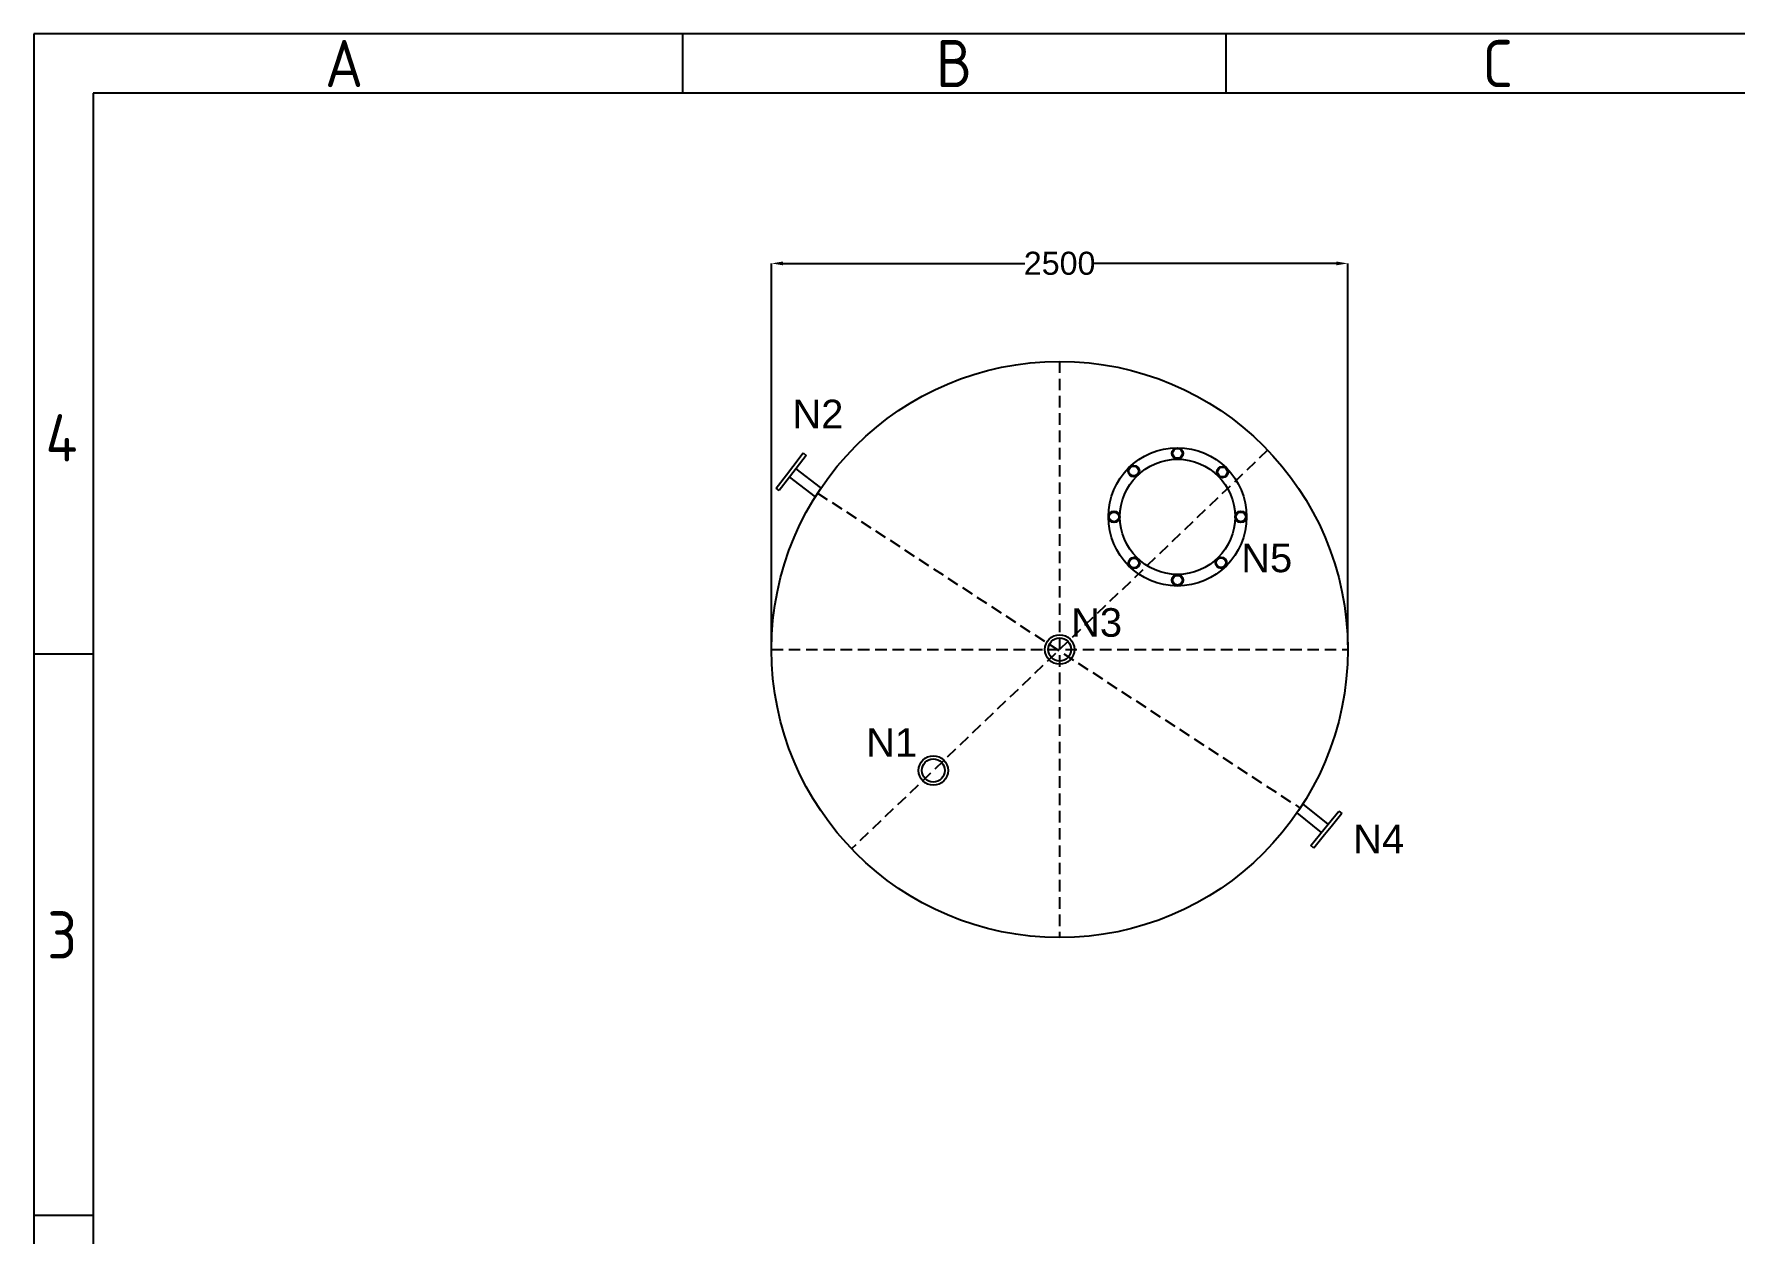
# Model space of a CAD drawing. Header units: millimetres. Extents: x 28040 to 97772, y -4599999986130 to 21571.
# Drawn here: x 28297 to 35672, y 16060 to 21262 of the extents above; entities that cross this region are included whole.
import ezdxf
from ezdxf.enums import TextEntityAlignment as Align

# ---------------------------------------------------------------- set-up
doc = ezdxf.new("R2010")
doc.units = ezdxf.units.MM
doc.header["$LTSCALE"] = 200
doc.header["$MEASUREMENT"] = 0
doc.linetypes.add('HIDDEN', pattern=[0.375, 0.25, -0.125])
doc.styles.add('ISOCP', font='isocp.shx')
doc.styles.get("Standard").update_dxf_attribs({"font": 'arial.ttf'})
doc.dimstyles.get("Standard").update_dxf_attribs({"dimtxt": 100, "dimasz": 50, "dimexe": 0.18, "dimexo": 20, "dimgap": 0.5, "dimtad": 0, "dimtih": 1, "dimtoh": 1, "dimdec": 0, "dimzin": 0, "dimdsep": 46, "dimtxsty": 'Standard', "dimcen": 0.09, "dimadec": 0, "dimazin": 0, "dimtfac": 1, "dimtdec": 0, "dimtofl": 0, "dimtmove": 0, "dimatfit": 3, "dimfxl": 1, "dimtolj": 1, "dimtzin": 0, "dimarcsym": 0})

# ---------------------------------------------------------------- blocks, each defined once
blk = doc.blocks.new('*D90')
at = {"color": 0, "lineweight": -2, "transparency": 16777216}
for p, q in [((31496.1, 18611.6), (31496.1, 20266.9)), ((31546.1, 20266.7), (32595.6, 20266.7)), ((33946.1, 20266.7), (32896.6, 20266.7)), ((33996.1, 18611.6), (33996.1, 20266.9))]:
    blk.add_line(p, q, dxfattribs=at)
at = {"color": 0, "linetype": 'Continuous', "transparency": 16777216}
for points in [[(31546.1, 20275), (31546.1, 20258.4), (31496.1, 20266.7)], [(33946.1, 20275), (33946.1, 20258.4), (33996.1, 20266.7)]]:
    blk.add_solid(points, dxfattribs=at)
at = {"layer": 'Defpoints', "color": 0, "linetype": 'Continuous', "transparency": 16777216}
for p in [(33996.1, 20266.7), (31496.1, 18591.6), (33996.1, 18591.6)]:
    blk.add_point(p, dxfattribs=at)
at = {"color": 0, "linetype": 'Continuous', "transparency": 16777216, "insert": (32746.1, 20266.7), "char_height": 100, "attachment_point": 5}
blk.add_mtext('\\A1;2500', dxfattribs=at)

msp = doc.modelspace()

# ---------------------------------------------------------------- linework, layer by layer
at = {"color": 0}
for p, q in [((43181.7, 21262.1), (28296.7, 21262.1)), ((28296.7, 21262.1), (28296.7, 11009.7)), ((31109.5, 21262.1), (31109.5, 21005.8)), ((33467.6, 21262.1), (33467.6, 21005.8)), ((42925.4, 21005.8), (28553, 21005.8)), ((28553, 21005.8), (28553, 11266.1)), ((28553, 18570.9), (28296.7, 18570.9)), ((28553, 16135.9), (28296.7, 16135.9))]:
    msp.add_line(p, q, dxfattribs=at)
at = {"linetype": 'HIDDEN'}
for p, q in [((32746.1, 19841.6), (32746.1, 17341.6)), ((33648.4, 19456.6), (31843.7, 17726.6)), ((31696.3, 19270.2), (33789.7, 17903.6)), ((31496.1, 18591.6), (33996.1, 18591.6))]:
    msp.add_line(p, q, dxfattribs=at)
for p, q in [((31646.7, 19433.9), (31574.2, 19339.5)), ((31588.3, 19385.8), (31633.2, 19444.2)), ((31633.2, 19444.2), (31646.7, 19433.9)), ((31515.8, 19291.4), (31560.7, 19349.8)), ((31574.2, 19339.5), (31529.2, 19281.1)), ((31560.7, 19349.8), (31588.3, 19385.8)), ((31561.4, 19349.3), (31561.4, 19349.3)), ((31574.2, 19339.5), (31685.8, 19253.7)), ((31601.8, 19375.4), (31707.7, 19294.1)), ((31529.2, 19281.1), (31515.8, 19291.4)), ((33910.8, 17833), (33801.2, 17921.4)), ((33882.3, 17797.7), (33776.1, 17883.4)), ((33910.8, 17833), (33957.1, 17890.3)), ((33970.3, 17879.7), (33924.1, 17822.3)), ((33957.1, 17890.3), (33970.3, 17879.7)), ((33836.1, 17740.4), (33910.8, 17833)), ((33895.6, 17787), (33849.3, 17729.7)), ((33924.1, 17822.3), (33895.6, 17787)), ((33849.3, 17729.7), (33836.1, 17740.4))]:
    msp.add_line(p, q)
for centre, radius in [((32746.1, 18591.6), 1250), ((33257.4, 19167), 300), ((33257.4, 19167), 250), ((33257.4, 19442.4), 24.6), ((33257.4, 19442.4), 24.6), ((33257.4, 19442.4), 24.6), ((33257.4, 19442.4), 21), ((33067.4, 19365.5), 24.6), ((33067.4, 19365.5), 21), ((33452.5, 19361.5), 24.6), ((33452.5, 19361.5), 21), ((32982.2, 19167), 24.6), ((32982.2, 19167), 21), ((33532.2, 19167), 24.6), ((33532.2, 19167), 21), ((33069.1, 18966.9), 24.6), ((33069.1, 18966.9), 21), ((33446.4, 18968), 24.6), ((33446.4, 18968), 21), ((33257.5, 18892.3), 24.6), ((33257.5, 18892.3), 21), ((32746.1, 18591.6), 63.8), ((32746.1, 18591.6), 50), ((32198.1, 18066.6), 63.8), ((32198.1, 18066.6), 50)]:
    msp.add_circle(centre, radius)

# ---------------------------------------------------------------- texts
at = {"color": 0, "style": 'ISOCP'}
for s, p in [('A', (29642.1, 21134)), ('B', (32288.5, 21134)), ('C', (34646.6, 21134)), ('4', (28415.9, 19510.1)), ('3', (28418.9, 17353.4))]:
    msp.add_text(s, height=205, dxfattribs=at).set_placement(p, align=Align.MIDDLE)
at = {"linetype": 'Continuous', "char_height": 123.91, "attachment_point": 1}
for s, width, gutter_width, insert in [('N2', 749.569, 619.6, (31586.6, 19675.3)), ('N5', 1537.269, 1270.6, (33533.9, 19050.8)), ('N3', 749.569, 619.6, (32795.7, 18770.8)), ('N1', 1537.269, 1270.6, (31906.8, 18249.9)), ('N4', 749.569, 619.6, (34019.7, 17831.1))]:
    msp.add_mtext_dynamic_manual_height_columns(s, width=width, gutter_width=gutter_width, heights=[0], dxfattribs=dict(at, insert=insert))

# ---------------------------------------------------------------- dimensions: what is measured, and where the dimension line sits
at = {"linetype": 'Continuous'}
dim = msp.add_linear_dim(base=(33996.1, 20266.7), p1=(31496.1, 18591.6), p2=(33996.1, 18591.6), dimstyle='Standard', override={"dimfxl": 110}, dxfattribs=at)
dim.commit()
dim.dimension.update_dxf_attribs({"geometry": '*D90', "text_midpoint": (32746.1, 20266.7)})

doc.saveas('drawing.dxf')
